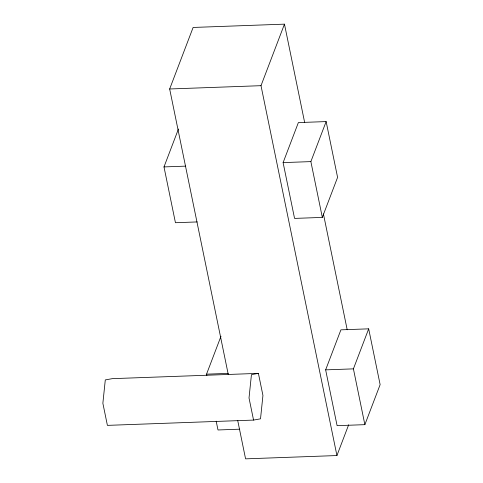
<?xml version="1.0" encoding="UTF-8"?>
<svg xmlns="http://www.w3.org/2000/svg" width="483" height="483" viewBox="0 0 483 483"><rect width="100%" height="100%" fill="white"/><g stroke="black" fill="none" stroke-linecap="round" stroke-linejoin="round"><path stroke-width="0.72" d="M228.26 374.464L169.66 88.981L193.122 27.453L284.469 24.15L304.622 122.338M197.209 221.932L175.444 222.717L163.991 166.919L178.45 129.003M237.763 420.741L245.581 458.85L336.929 455.547L261.001 85.678L284.469 24.15M283.104 162.608L298.367 122.585L326.134 121.583L337.587 177.382L322.324 217.404L294.558 218.407L283.104 162.608L310.871 161.606L326.134 121.583M206.833 375.641L206.531 374.174L220.991 336.259M325.645 369.863L340.907 329.841L368.68 328.838L380.133 384.637L364.87 424.66L337.098 425.662L325.645 369.863L353.417 368.861L368.68 328.838M336.929 455.547L348.66 424.78M258.405 373.371L251.444 374.633L249.017 397.986L253.557 420.083L260.518 418.827L262.939 395.468L258.405 373.371L112.255 378.66L105.294 379.916L102.867 403.275L107.401 425.372L253.557 420.083M169.66 88.981L261.001 85.678M163.991 166.919L185.756 166.128M206.531 374.174L228.296 373.383M239.755 429.182L217.99 429.973L216.179 421.164M323.417 213.884L347.205 329.792M310.871 161.606L322.324 217.404M353.417 368.861L364.87 424.66"/></g></svg>
